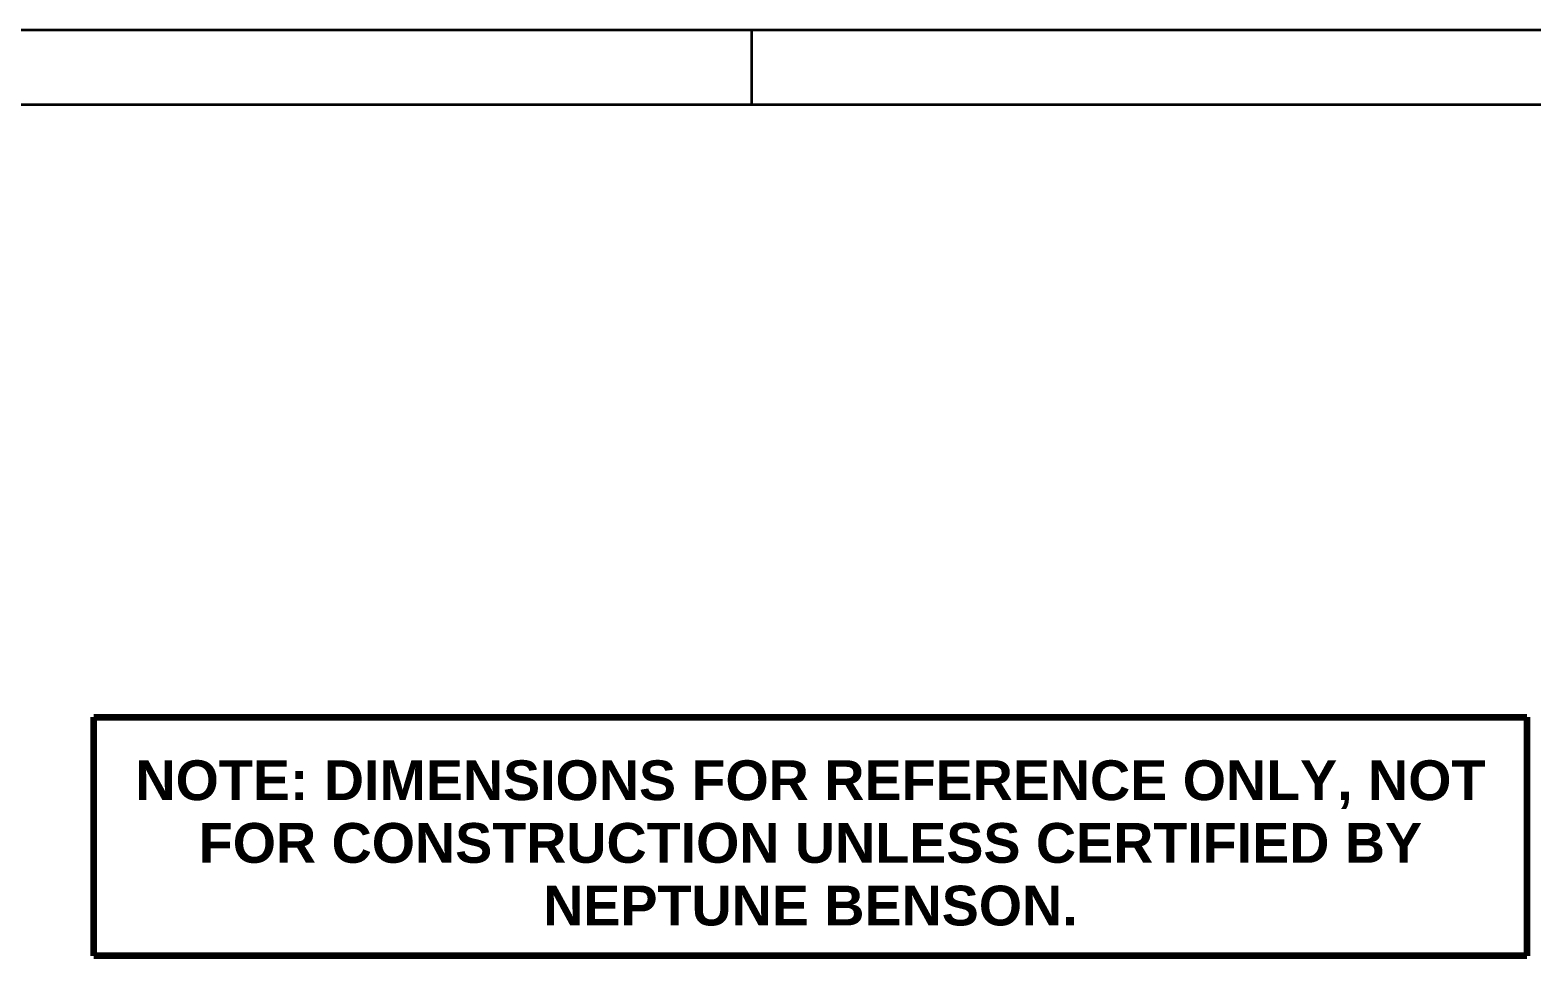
# Model space of a CAD drawing. Header units: inches. Extents: x 17 to 469, y 7 to 301.
# Drawn here: x 160.4 to 213.3, y 268.4 to 301 of the extents above; entities that cross this region are included whole.
import ezdxf

# ---------------------------------------------------------------- set-up
doc = ezdxf.new("R2010")
doc.units = ezdxf.units.IN
doc.header["$LTSCALE"] = 14
doc.header["$MEASUREMENT"] = 0
doc.layers.get('0').update_dxf_attribs({"lineweight": 25})
for name, color, linetype, lineweight in [('Border', 7, 'Continuous', 35), ('Sketch Geometry (ANSI)', 7, 'Continuous', 25), ('Symbol (ANSI)', 7, 'Continuous', 25)]:
    doc.layers.add(name, color=color, linetype=linetype, lineweight=lineweight)
doc.styles.add('Note Text (ANSI)', font='arial.ttf')

# ---------------------------------------------------------------- blocks, each defined once
blk = doc.blocks.new('Borders 22x34_D')
at = {"layer": 'Border'}
for p, q in [((33.5, 21.5), (1.25, 21.5)), ((13.2734, 21.5), (13.2734, 21.3125)), ((33.3125, 21.3125), (1.25, 21.3125))]:
    blk.add_line(p, q, dxfattribs=at)
blk = doc.blocks.new('DIM FOR REF ONLY')
at = {"layer": 'Sketch Geometry (ANSI)', "lineweight": 140}
for p, q in [((-1.8, 0.3), (1.8, 0.3)), ((-1.8, -0.3), (-1.8, 0.3)), ((1.8, 0.3), (1.8, -0.3)), ((1.8, -0.3), (-1.8, -0.3))]:
    blk.add_line(p, q, dxfattribs=at)
at = {"layer": 'Symbol (ANSI)', "insert": (0, -0.0167), "char_height": 0.1, "width": 3.557293, "attachment_point": 5, "line_spacing_factor": 0.944221, "style": 'Note Text (ANSI)'}
blk.add_mtext('\\fArial|b1|i0;\\H0.1000;NOTE: DIMENSIONS FOR REFERENCE ONLY, NOT FOR CONSTRUCTION UNLESS CERTIFIED BY NEPTUNE BENSON.', dxfattribs=at)

msp = doc.modelspace()

# ---------------------------------------------------------------- block references
at = {"xscale": 14, "yscale": 14, "zscale": 14}
for name, p in [('Borders 22x34_D', (0, 0)), ('DIM FOR REF ONLY', (187.8953, 272.63778))]:
    msp.add_blockref(name, p, dxfattribs=at)

doc.saveas('drawing.dxf')
